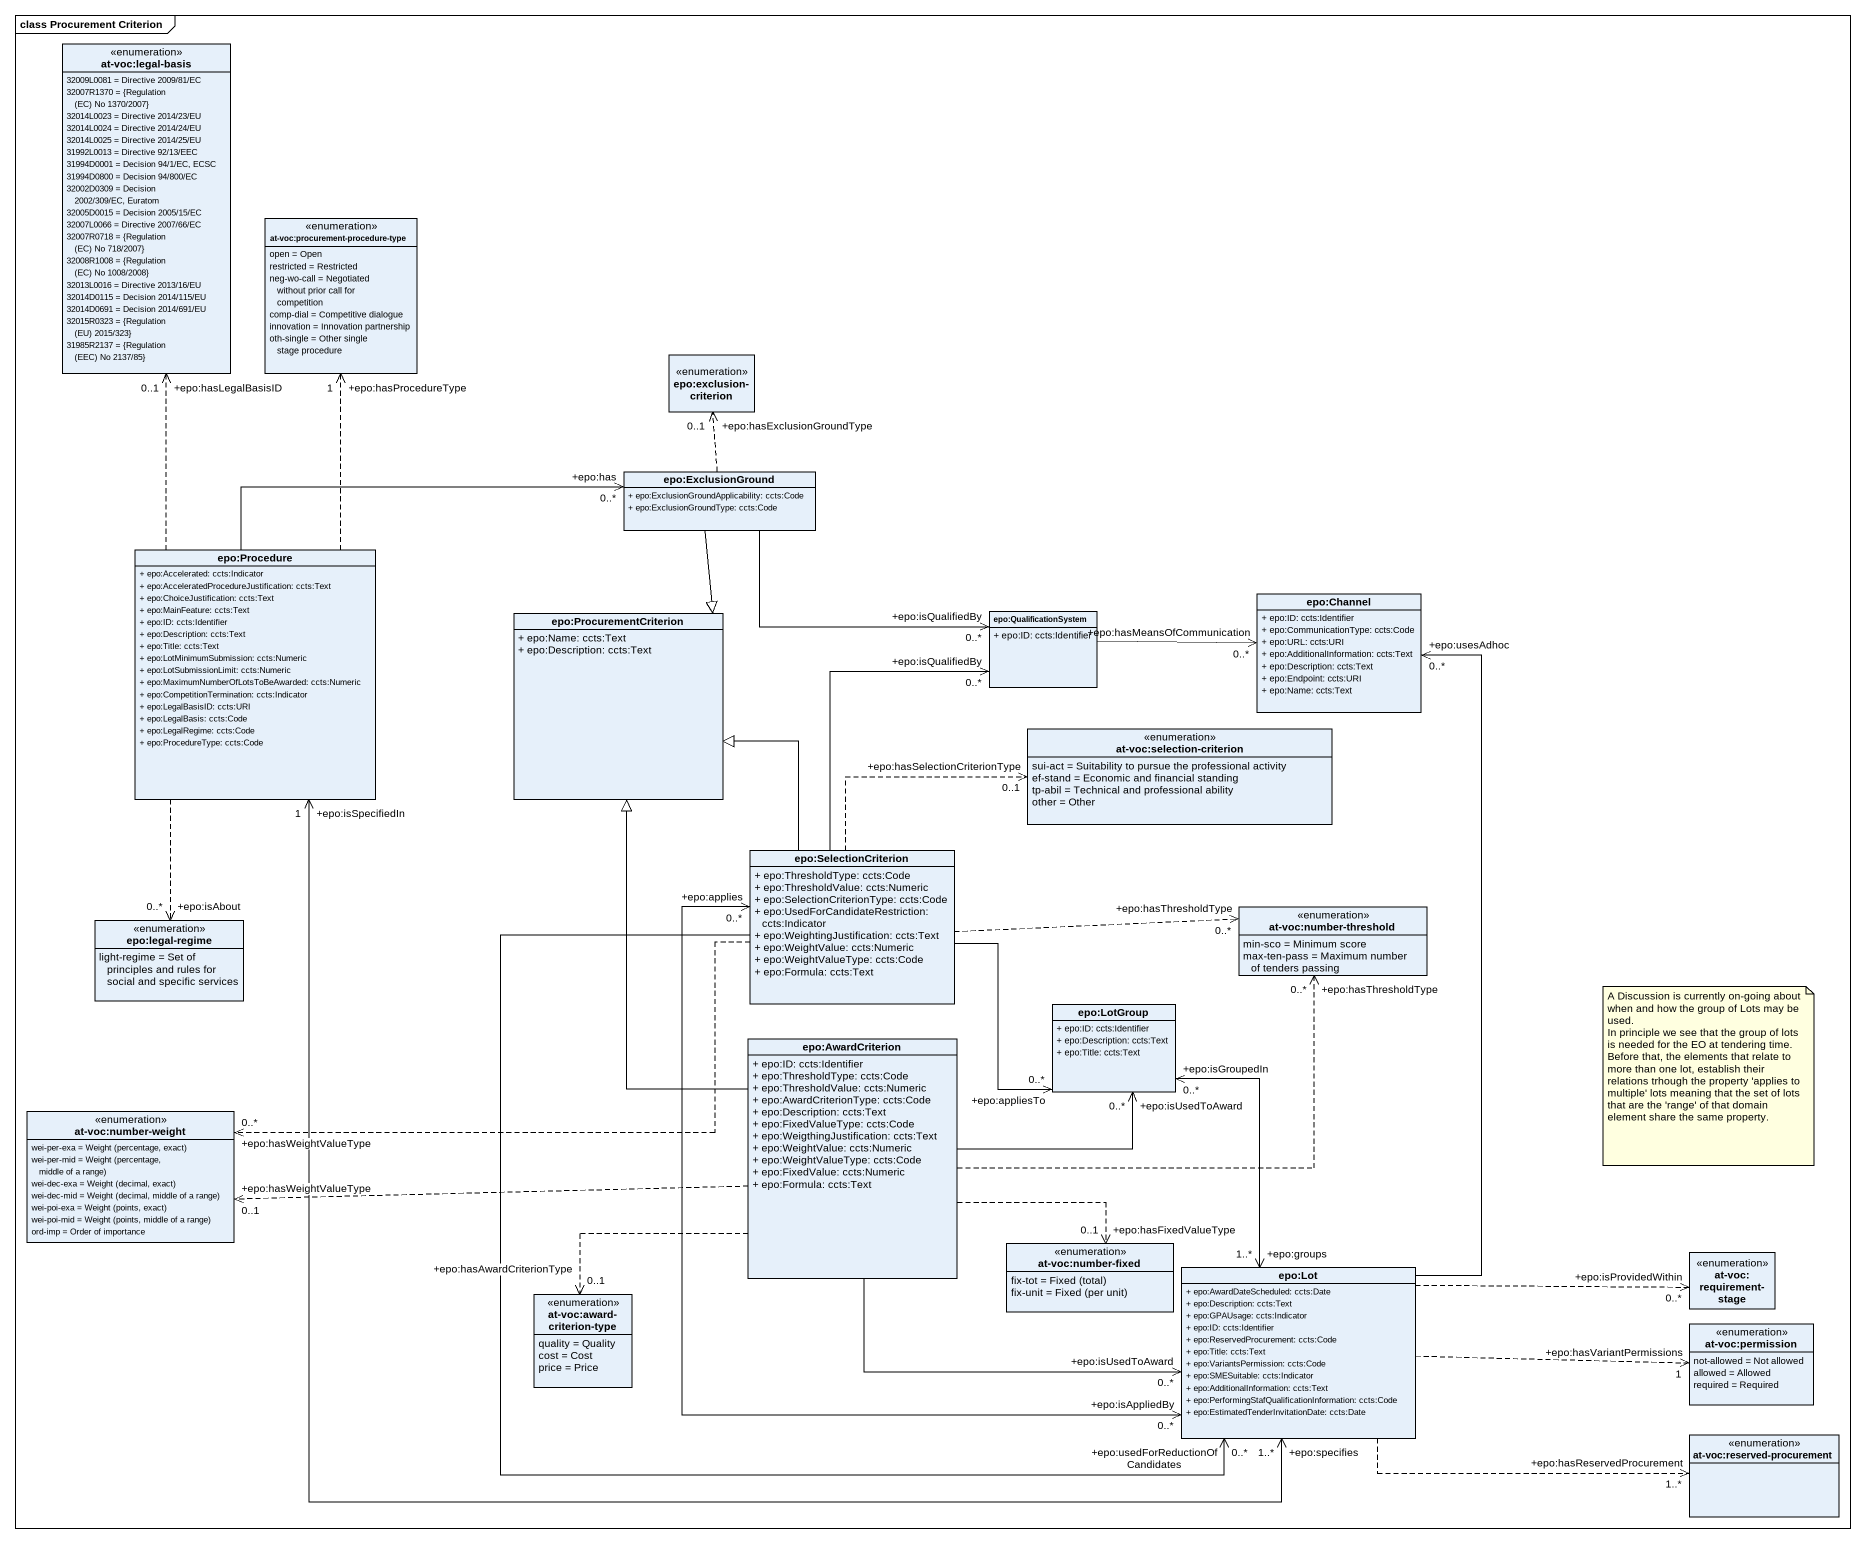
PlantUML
@startuml
mainframe class Procurement Criterion
hide circle
hide empty members
skinparam classAttributeIconSize 0
enum "at-voc:legal-basis" as at_voc_legal_basis {
  32009L0081 = Directive 2009/81/EC
  {field} 32007R1370 = {Regulation (EC) No 1370/2007}
  32014L0023 = Directive 2014/23/EU
  32014L0024 = Directive 2014/24/EU
  32014L0025 = Directive 2014/25/EU
  31992L0013 = Directive 92/13/EEC
  31994D0001 = Decision 94/1/EC, ECSC
  31994D0800 = Decision 94/800/EC
  32002D0309 = Decision 2002/309/EC, Euratom
  32005D0015 = Decision 2005/15/EC
  32007L0066 = Directive 2007/66/EC
  {field} 32007R0718 = {Regulation (EC) No 718/2007}
  {field} 32008R1008 = {Regulation (EC) No 1008/2008}
  32013L0016 = Directive 2013/16/EU
  32014D0115 = Decision 2014/115/EU
  32014D0691 = Decision 2014/691/EU
  {field} 32015R0323 = {Regulation (EU) 2015/323}
  {field} 31985R2137 = {Regulation (EEC) No 2137/85}
}
enum "at-voc:procurement-procedure-type" as at_voc_procurement {
  open = Open
  restricted = Restricted
  neg-wo-call = Negotiated without prior call for competition
  comp-dial = Competitive dialogue
  innovation = Innovation partnership
  oth-single = Other single stage procedure
}
enum "epo:exclusion-criterion" as epo_exclusion_criterion
class "epo:ExclusionGround" as epo_ExclusionGround {
  + epo:ExclusionGroundApplicability: ccts:Code
  + epo:ExclusionGroundType: ccts:Code
}
class "epo:Procedure" as epo_Procedure {
  + epo:Accelerated: ccts:Indicator
  + epo:AcceleratedProcedureJustification: ccts:Text
  + epo:ChoiceJustification: ccts:Text
  + epo:MainFeature: ccts:Text
  + epo:ID: ccts:Identifier
  + epo:Description: ccts:Text
  + epo:Title: ccts:Text
  + epo:LotMinimumSubmission: ccts:Numeric
  + epo:LotSubmissionLimit: ccts:Numeric
  + epo:MaximumNumberOfLotsToBeAwarded: ccts:Numeric
  + epo:CompetitionTermination: ccts:Indicator
  + epo:LegalBasisID: ccts:URI
  + epo:LegalBasis: ccts:Code
  + epo:LegalRegime: ccts:Code
  + epo:ProcedureType: ccts:Code
}
class "epo:Channel" as epo_Channel {
  + epo:ID: ccts:Identifier
  + epo:CommunicationType: ccts:Code
  + epo:URL: ccts:URI
  + epo:AdditionalInformation: ccts:Text
  + epo:Description: ccts:Text
  + epo:Endpoint: ccts:URI
  + epo:Name: ccts:Text
}
class "epo:ProcurementCriterion" as epo_ProcurementCriterion {
  + epo:Name: ccts:Text
  + epo:Description: ccts:Text
}
class "epo:QualificationSystem" as epo_QualificationSystem {
  + epo:ID: ccts:Identifier
}
enum "at-voc:selection-criterion" as at_voc_selection_criterion {
  sui-act = Suitability to pursue the professional activity
  ef-stand = Economic and financial standing
  tp-abil = Technical and professional ability
  other = Other
}
class "epo:SelectionCriterion" as epo_SelectionCriterion {
  + epo:ThresholdType: ccts:Code
  + epo:ThresholdValue: ccts:Numeric
  + epo:SelectionCriterionType: ccts:Code
  + epo:UsedForCandidateRestriction: ccts:Indicator
  + epo:WeightingJustification: ccts:Text
  + epo:WeightValue: ccts:Numeric
  + epo:WeightValueType: ccts:Code
  + epo:Formula: ccts:Text
}
enum "epo:legal-regime" as epo_legal_regime {
  light-regime = Set of principles and rules for social and specific services
}
enum "at-voc:number-threshold" as at_voc_number_threshold {
  min-sco = Minimum score
  max-ten-pass = Maximum number of tenders passing
}
class "epo:LotGroup" as epo_LotGroup {
  + epo:ID: ccts:Identifier
  + epo:Description: ccts:Text
  + epo:Title: ccts:Text
}
class "epo:AwardCriterion" as epo_AwardCriterion {
  + epo:ID: ccts:Identifier
  + epo:ThresholdType: ccts:Code
  + epo:ThresholdValue: ccts:Numeric
  + epo:AwardCriterionType: ccts:Code
  + epo:Description: ccts:Text
  + epo:FixedValueType: ccts:Code
  + epo:WeigthingJustification: ccts:Text
  + epo:WeightValue: ccts:Numeric
  + epo:WeightValueType: ccts:Code
  + epo:FixedValue: ccts:Numeric
  + epo:Formula: ccts:Text
}
enum "at-voc:number-weight" as at_voc_number_weight {
  {field} wei-per-exa = Weight (percentage, exact)
  {field} wei-per-mid = Weight (percentage, middle of a range)
  {field} wei-dec-exa = Weight (decimal, exact)
  {field} wei-dec-mid = Weight (decimal, middle of a range)
  {field} wei-poi-exa = Weight (points, exact)
  {field} wei-poi-mid = Weight (points, middle of a range)
  ord-imp = Order of importance
}
enum "at-voc:number-fixed" as at_voc_number_fixed {
  {field} fix-tot = Fixed (total)
  {field} fix-unit = Fixed (per unit)
}
class "epo:Lot" as epo_Lot {
  + epo:AwardDateScheduled: ccts:Date
  + epo:Description: ccts:Text
  + epo:GPAUsage: ccts:Indicator
  + epo:ID: ccts:Identifier
  + epo:ReservedProcurement: ccts:Code
  + epo:Title: ccts:Text
  + epo:VariantsPermission: ccts:Code
  + epo:SMESuitable: ccts:Indicator
  + epo:AdditionalInformation: ccts:Text
  + epo:PerformingStafQualificationInformation: ccts:Code
  + epo:EstimatedTenderInvitationDate: ccts:Date
}
enum "at-voc:requirement-stage" as at_voc_requirement_stage
enum "at-voc:award-criterion-type" as at_voc_award_criterion_type {
  quality = Quality
  cost = Cost
  price = Price
}
enum "at-voc:permission" as at_voc_permission {
  not-allowed = Not allowed
  allowed = Allowed
  required = Required
}
enum "at-voc:reserved-procurement" as at_voc_reserved_procurement
epo_ExclusionGround .up.> "+epo:hasExclusionGroundType\n0..1" epo_exclusion_criterion
epo_ExclusionGround --|> epo_ProcurementCriterion
epo_ExclusionGround -right-> "+epo:isQualifiedBy\n0..*" epo_QualificationSystem
epo_Procedure .up.> "+epo:hasLegalBasisID\n0..1" at_voc_legal_basis
epo_Procedure .up.> "+epo:hasProcedureType\n1" at_voc_procurement
epo_Procedure -right-> "+epo:has\n0..*" epo_ExclusionGround
epo_Procedure ..> "+epo:isAbout\n0..*" epo_legal_regime
epo_Procedure "+epo:isSpecifiedIn\n1" <--> "+epo:specifies\n1..*" epo_Lot
epo_QualificationSystem -right-> "+epo:hasMeansOfCommunication\n0..*" epo_Channel
epo_SelectionCriterion -up-|> epo_ProcurementCriterion
epo_SelectionCriterion -up-> "+epo:isQualifiedBy\n0..*" epo_QualificationSystem
epo_SelectionCriterion .right.> "+epo:hasSelectionCriterionType\n0..1" at_voc_selection_criterion
epo_SelectionCriterion .right.> "+epo:hasThresholdType\n0..*" at_voc_number_threshold
epo_SelectionCriterion -right-> "+epo:appliesTo\n0..*" epo_LotGroup
epo_SelectionCriterion .left.> "+epo:hasWeightValueType\n0..*" at_voc_number_weight
epo_SelectionCriterion --> "+epo:usedForReductionOfCandidates\n0..*" epo_Lot
epo_SelectionCriterion "+epo:applies\n0..*" <--> "+epo:isAppliedBy\n0..*" epo_Lot
epo_AwardCriterion -up-|> epo_ProcurementCriterion
epo_AwardCriterion .right.> "+epo:hasThresholdType\n0..*" at_voc_number_threshold
epo_AwardCriterion -right-> "+epo:isUsedToAward\n0..*" epo_LotGroup
epo_AwardCriterion .left.> "+epo:hasWeightValueType\n0..1" at_voc_number_weight
epo_AwardCriterion .right.> "+epo:hasFixedValueType\n0..1" at_voc_number_fixed
epo_AwardCriterion -right-> "+epo:isUsedToAward\n0..*" epo_Lot
epo_AwardCriterion ..> "+epo:hasAwardCriterionType\n0..1" at_voc_award_criterion_type
epo_Lot -up-> "+epo:usesAdhoc\n0..*" epo_Channel
epo_Lot "+epo:groups\n1..*" <-up-> "+epo:isGroupedIn\n0..*" epo_LotGroup
epo_Lot .right.> "+epo:isProvidedWithin\n0..*" at_voc_requirement_stage
epo_Lot .right.> "+epo:hasVariantPermissions\n1" at_voc_permission
epo_Lot .right.> "+epo:hasReservedProcurement\n1..*" at_voc_reserved_procurement
note as N1
  A Discussion is currently on-going about when and how the group of Lots may be used.
  In principle we see that the group of lots is needed for the EO at tendering time. Before that, the elements that relate to more than one lot, establish their relations trhough the property 'applies to multiple' lots meaning that the set of lots that are the 'range' of that domain element share the same property.
end note
@enduml
